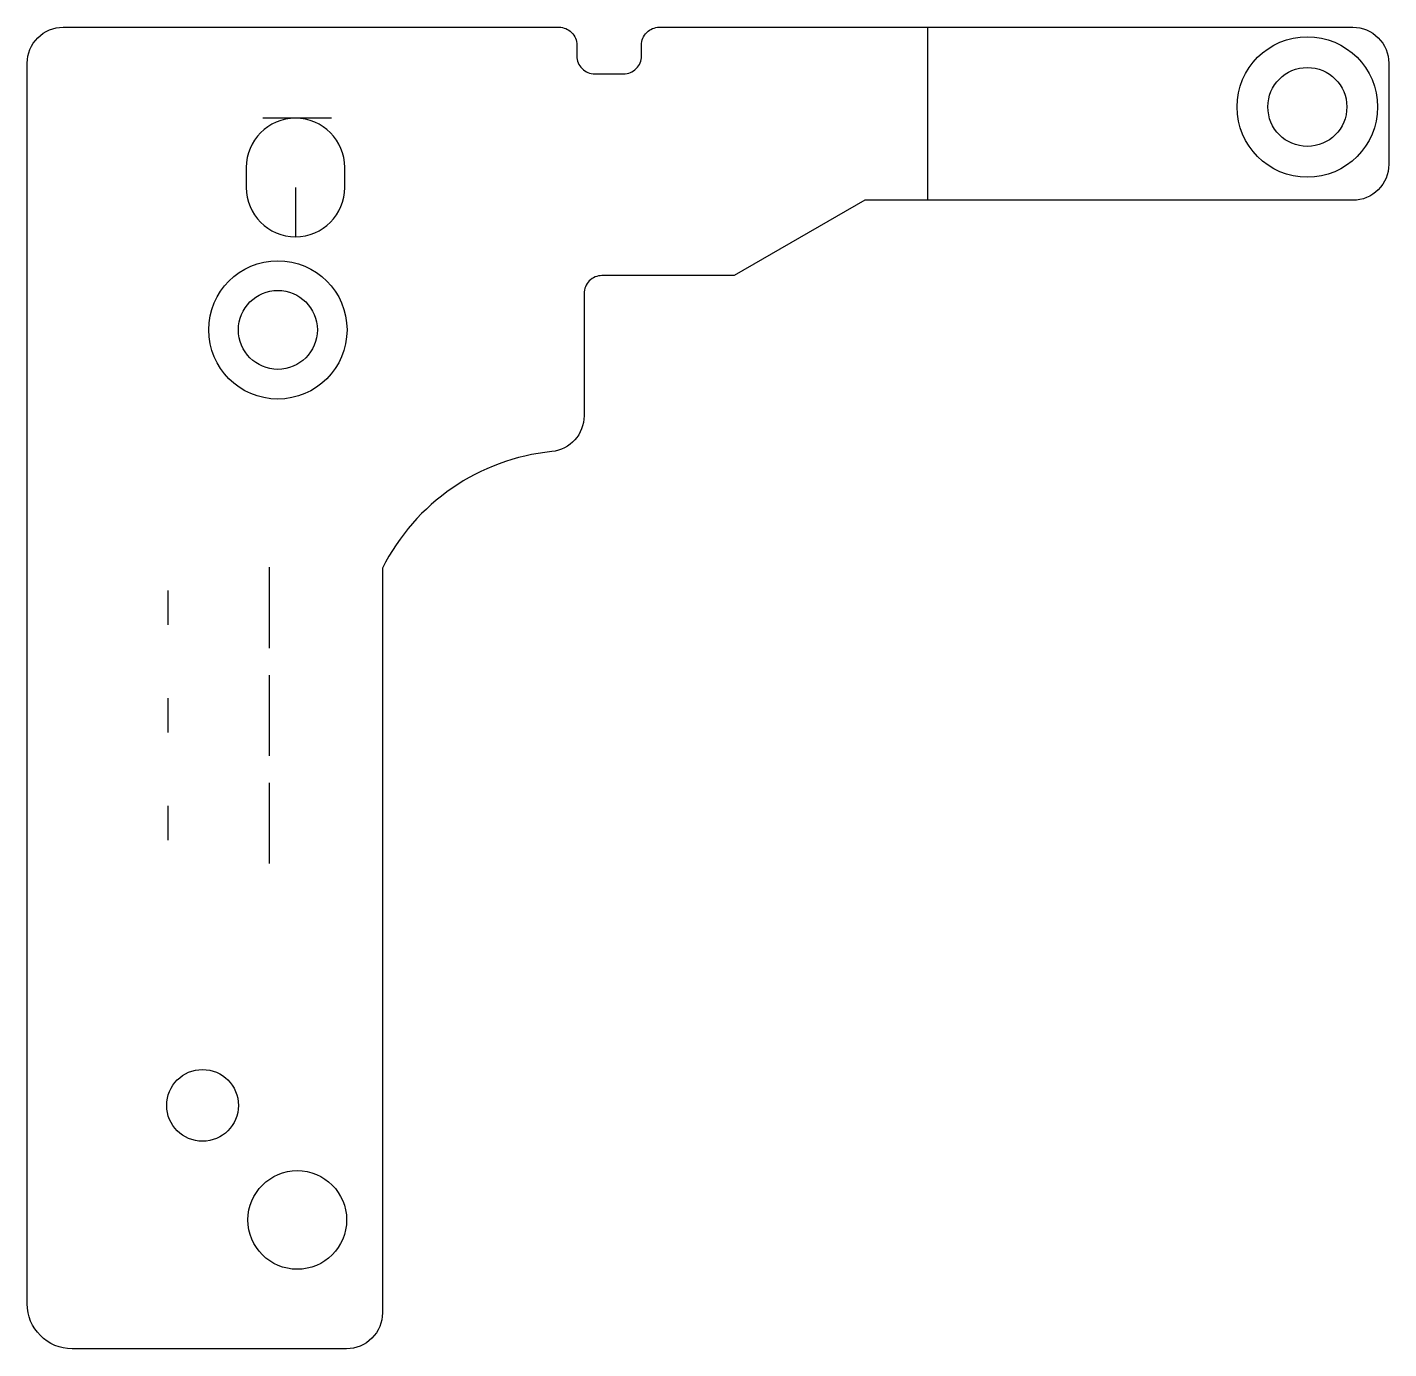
# Model space of a CAD drawing. Header units: millimetres. Extents: x 19.7 to 57.6, y -31.4 to 5.4.
import ezdxf

# ---------------------------------------------------------------- set-up
doc = ezdxf.new("R2010")
doc.units = ezdxf.units.MM
doc.layers.get('0').update_dxf_attribs({"linetype": 'CONTINUOUS'})

msp = doc.modelspace()

# ---------------------------------------------------------------- linework, layer by layer
for p, q in [((44.757, 0.557), (44.757, 5.377)), ((28.137, 2.841), (26.228, 2.841)), ((27.134, 0.916), (27.134, -0.459)), ((26.411, -11.921), (26.411, -9.671)), ((23.581, -11.276), (23.581, -10.316)), ((26.411, -14.921), (26.411, -12.671)), ((23.581, -14.276), (23.581, -13.316)), ((26.411, -17.921), (26.411, -15.671)), ((23.581, -17.276), (23.581, -16.316))]:
    msp.add_line(p, q)
for points in [[(34.277, -6.446, 0.256254), (29.557, -9.693), (29.557, -30.443, -0.414214), (28.557, -31.443), (20.907, -31.443, -0.414214), (19.657, -30.193), (19.657, 4.377, -0.414214), (20.657, 5.377), (34.477, 5.377, -0.414214), (34.977, 4.877), (34.977, 4.577, 0.414214), (35.477, 4.077), (36.277, 4.077, 0.414214), (36.777, 4.577), (36.777, 4.877, -0.414214), (37.277, 5.377), (56.607, 5.377, -0.414214), (57.607, 4.377), (57.607, 1.557, -0.414214), (56.607, 0.557), (43.007, 0.557), (39.357, -1.543), (35.677, -1.543, 0.414214), (35.177, -2.043), (35.177, -5.451, -0.384978)], [(25.759, 1.466), (25.759, 0.916, 1), (28.509, 0.916), (28.509, 1.466, 1)]]:
    msp.add_lwpolyline(points, format="xyb", close=True)
for centre, radius in [((55.337, 3.156), 1.958), ((55.337, 3.156), 1.1), ((26.643, -3.056), 1.927), ((26.643, -3.056), 1.1), ((24.544, -24.662), 1), ((27.184, -27.854), 1.375)]:
    msp.add_circle(centre, radius)

doc.saveas('drawing.dxf')
